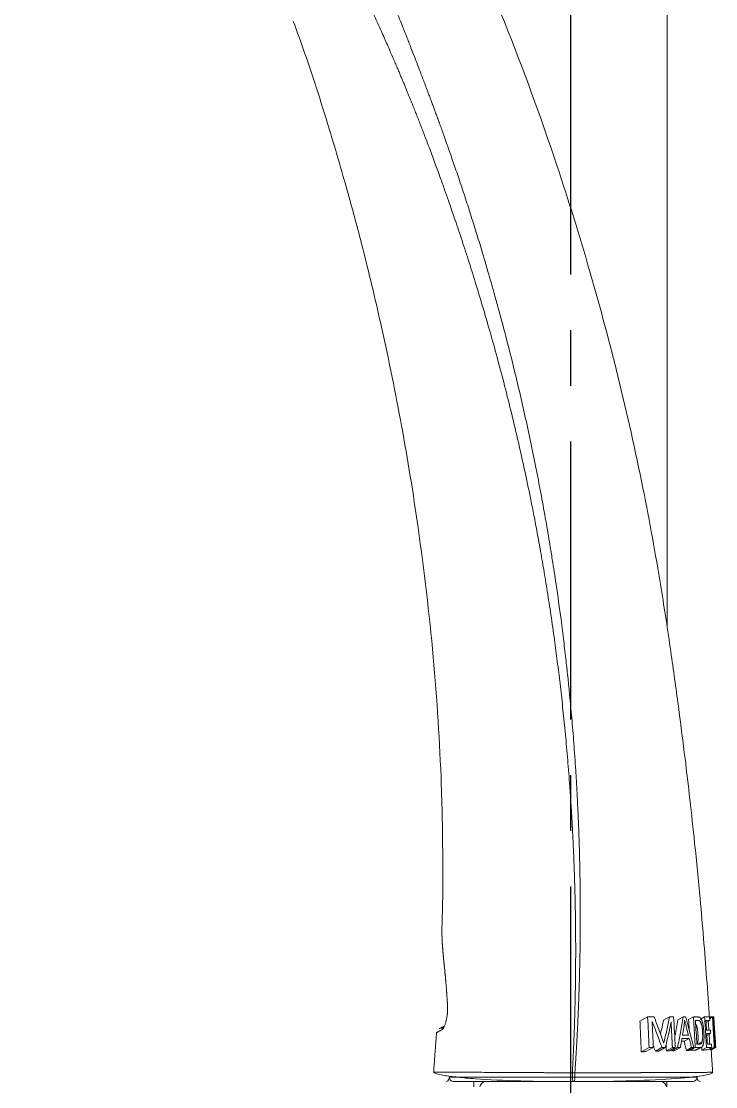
# Model space of a CAD drawing. Header units: millimetres. Extents: x 2433 to 4809, y -10272 to -6912.
# Drawn here: x 4273.4 to 4352.6, y -8550.6 to -8429 of the extents above; entities that cross this region are included whole.
import ezdxf

# ---------------------------------------------------------------- set-up
doc = ezdxf.new("R2010")
doc.units = ezdxf.units.MM
doc.linetypes.add('CENTERX2', pattern=[101.6, 63.5, -12.7, 12.7, -12.7])
doc.layers.add('CENTER', color=1, linetype='CENTERX2')

msp = doc.modelspace()

# ---------------------------------------------------------------- linework, layer by layer
at = {"linetype": 'Continuous', "lineweight": 18, "extrusion": (-1, -2.22045e-16, 0)}
for p, q in [((4347.07, -8497.95), (4347.07, -8217.62)), ((4343.97, -8543.15), (4344.85, -8542.68)), ((4346.67, -8543.05), (4347.36, -8542.68)), ((4348.3, -8543.01), (4348.91, -8542.68)), ((4350.08, -8542.68), (4349.52, -8542.98)), ((4350.84, -8542.96), (4351.36, -8542.68)), ((4351.52, -8543.33), (4351.96, -8543.1)), ((4351.95, -8542.84), (4352.25, -8542.68)), ((4352.29, -8542.71), (4352.35, -8542.68)), ((4351.61, -8544.8), (4352.03, -8544.58)), ((4349.01, -8545.44), (4349.6, -8545.12)), ((4350.61, -8545.77), (4351.07, -8545.52)), ((4344.12, -8546.66), (4345.02, -8546.18)), ((4344.66, -8546.63), (4345.5, -8546.18)), ((4345.73, -8546.59), (4346.49, -8546.18)), ((4346.12, -8546.58), (4346.86, -8546.18)), ((4346.99, -8546.55), (4347.68, -8546.18)), ((4347.34, -8546.54), (4348.01, -8546.18)), ((4347.61, -8546.53), (4348.26, -8546.18)), ((4347.95, -8546.52), (4348.59, -8546.18)), ((4349.29, -8546.49), (4349.87, -8546.18)), ((4349.55, -8546.49), (4350.12, -8546.18)), ((4349.73, -8546.48), (4350.29, -8546.18)), ((4351.05, -8546.46), (4351.57, -8546.18)), ((4351.67, -8546.45), (4352.17, -8546.18)), ((4351.97, -8546.44), (4352.46, -8546.18)), ((4352.02, -8546.44), (4352.51, -8546.18)), ((4352.08, -8546.44), (4352.57, -8546.18)), ((4352.11, -8546.44), (4352.59, -8546.18)), ((4352.13, -8546.44), (4352.62, -8546.18)), ((4336.05, -8550.05), (4322.69, -8550.05)), ((4325.03, -8550.07), (4325.03, -8550.65)), ((4349.99, -8550.05), (4336.77, -8550.05)), ((4347.03, -8550.65), (4347.03, -8550.07))]:
    msp.add_line(p, q, dxfattribs=at)
at = {"linetype": 'Continuous', "lineweight": 13, "extrusion": (-1, -2.22045e-16, 0)}
for p, q in [((4322.14, -8549.75), (4322.23, -8549.75)), ((4322.19, -8549.55), (4350.49, -8549.55)), ((4350.45, -8549.75), (4350.54, -8549.75))]:
    msp.add_line(p, q, dxfattribs=at)
at = {"linetype": 'Continuous', "lineweight": 18, "extrusion": (0, 0, -1)}
msp.add_arc((-4321.84, -8549.75), 0.3, 180, 270, dxfattribs=at)
at = {"linetype": 'Continuous', "lineweight": 18}
for centre, radius, start, end in [((4350.84, -8549.75), 0.3, 180, 270), ((4326.55, -8550.87), 0.89, 113.5195, 165.0459), ((4346.13, -8550.87), 0.89, 14.9541, 66.4805)]:
    msp.add_arc(centre, radius, start, end, dxfattribs=at)
at = {"linetype": 'Continuous', "lineweight": 13}
for centre, major_axis, ratio, start_param, end_param in [((4321.87, -8544.17), (0.235, -0.441), 0.9554, 3.141593, 4.174566), ((4336.33, -8549.05), (0, 1), 0.069635, 1.566439, 3.141593), ((4336.47, -8549.05), (0, -1), 0.074815, 0, 1.566995), ((4346.13, -8550.87), (0, -0.89), 0.999917, 1.831793, 2.731124)]:
    msp.add_ellipse(centre, major_axis=major_axis, ratio=ratio, start_param=start_param, end_param=end_param, dxfattribs=at)
at = {"linetype": 'Continuous', "lineweight": 18}
for centre, major_axis, start_param, end_param in [((4322.69, -8549.55), (0, -0.5), 4.712389, 6.283185), ((4349.99, -8549.55), (0, 0.5), 3.141593, 4.712389)]:
    msp.add_ellipse(centre, major_axis=major_axis, ratio=0.999985, start_param=start_param, end_param=end_param, dxfattribs=at)
for points, knots in [([(4351.9, -8542.88), (4351.8, -8541.34), (4351.5, -8536.77), (4350.94, -8530.08), (4350.27, -8523.28), (4349.69, -8517.94), (4349.09, -8512.85), (4348.39, -8507.37), (4347.52, -8501.04), (4346.29, -8492.87), (4344.44, -8482.5), (4341.72, -8470.23), (4338.38, -8457.67), (4334.09, -8443.87), (4328.89, -8429.65), (4322.85, -8415.51), (4318.06, -8405.59), (4314.66, -8399.04), (4312.23, -8394.53), (4309.06, -8388.86), (4304.77, -8381.63), (4299.37, -8373.09), (4292.26, -8364.07), (4283.58, -8355.16), (4276.92, -8349.79), (4273.36, -8347.26)], [0, 0, 0, 0, 0.021404, 0.063354, 0.09294, 0.116141, 0.137692, 0.163801, 0.192684, 0.226123, 0.278193, 0.338556, 0.40011, 0.458112, 0.538598, 0.609671, 0.67079, 0.691177, 0.711824, 0.741678, 0.781095, 0.828257, 0.88141, 0.939887, 1, 1, 1, 1]), ([(4304.4, -8429.01), (4304.85, -8430.2), (4306.38, -8434.44), (4308.53, -8441.27), (4310.75, -8448.88), (4312.32, -8454.84), (4313.52, -8459.71), (4315.03, -8466.3), (4316.86, -8475.31), (4318.89, -8487.82), (4320.5, -8501.48), (4321.22, -8512.78), (4321.44, -8520.8), (4321.48, -8526.12), (4321.46, -8530.31), (4321.36, -8532.83), (4321.35, -8533.17)], [0, 0, 0, 0, 0.035878, 0.127503, 0.202399, 0.259761, 0.301917, 0.343918, 0.451025, 0.561666, 0.702076, 0.839793, 0.881548, 0.928762, 0.990337, 1, 1, 1, 1]), ([(4321.38, -8533.58), (4321.38, -8533.58), (4321.38, -8533.57), (4321.38, -8533.56), (4321.38, -8533.54), (4321.38, -8533.53), (4321.38, -8533.52), (4321.38, -8533.51), (4321.38, -8533.49), (4321.38, -8533.48), (4321.37, -8533.47), (4321.37, -8533.46), (4321.37, -8533.45), (4321.37, -8533.44), (4321.37, -8533.42), (4321.37, -8533.41), (4321.37, -8533.4), (4321.37, -8533.39), (4321.37, -8533.38), (4321.37, -8533.37), (4321.37, -8533.36), (4321.37, -8533.35), (4321.37, -8533.34), (4321.37, -8533.34), (4321.37, -8533.33), (4321.37, -8533.32), (4321.37, -8533.31), (4321.37, -8533.3), (4321.37, -8533.29), (4321.37, -8533.29), (4321.37, -8533.26), (4321.36, -8533.23), (4321.36, -8533.2), (4321.36, -8533.18), (4321.36, -8533.17), (4321.36, -8533.18), (4321.36, -8533.2), (4321.36, -8533.23), (4321.37, -8533.27), (4321.37, -8533.3), (4321.37, -8533.31), (4321.37, -8533.33), (4321.37, -8533.35), (4321.37, -8533.37), (4321.37, -8533.39), (4321.37, -8533.41), (4321.37, -8533.43), (4321.37, -8533.45), (4321.38, -8533.48), (4321.38, -8533.5), (4321.38, -8533.53), (4321.38, -8533.56), (4321.38, -8533.57), (4321.38, -8533.58)], [0, 0, 0, 0, 0.008817, 0.01761, 0.026378, 0.035124, 0.043849, 0.052554, 0.061241, 0.069911, 0.078566, 0.087206, 0.095835, 0.104452, 0.113059, 0.121658, 0.13025, 0.138837, 0.14742, 0.156001, 0.16458, 0.17316, 0.181743, 0.190328, 0.198919, 0.207515, 0.21612, 0.224734, 0.233358, 0.241995, 0.250645, 0.313512, 0.375694, 0.437777, 0.500354, 0.562896, 0.624958, 0.687129, 0.749997, 0.767851, 0.785654, 0.803419, 0.821159, 0.838887, 0.856616, 0.874358, 0.892126, 0.909933, 0.927793, 0.945717, 0.963718, 0.981808, 1, 1, 1, 1]), ([(4321.38, -8533.58), (4321.38, -8533.6), (4321.38, -8533.63), (4321.38, -8533.67), (4321.38, -8533.72), (4321.39, -8533.76), (4321.39, -8533.81), (4321.39, -8533.85), (4321.39, -8533.9), (4321.39, -8533.94), (4321.4, -8533.99), (4321.4, -8534.04), (4321.4, -8534.08), (4321.4, -8534.13), (4321.41, -8534.17), (4321.41, -8534.22), (4321.41, -8534.27), (4321.41, -8534.31), (4321.42, -8534.36), (4321.42, -8534.41), (4321.42, -8534.45), (4321.43, -8534.5), (4321.43, -8534.55), (4321.43, -8534.59), (4321.44, -8534.64), (4321.44, -8534.69), (4321.44, -8534.74), (4321.45, -8534.78), (4321.45, -8534.83), (4321.46, -8534.88), (4321.46, -8534.93), (4321.46, -8534.98), (4321.47, -8535.02), (4321.47, -8535.07), (4321.48, -8535.12), (4321.48, -8535.17), (4321.48, -8535.22), (4321.49, -8535.27), (4321.49, -8535.32), (4321.5, -8535.37), (4321.5, -8535.41), (4321.51, -8535.46), (4321.51, -8535.51), (4321.52, -8535.56), (4321.52, -8535.61), (4321.52, -8535.66), (4321.53, -8535.71), (4321.53, -8535.76), (4321.54, -8535.81), (4321.54, -8535.86), (4321.55, -8535.91), (4321.55, -8535.96), (4321.56, -8536.01), (4321.56, -8536.06), (4321.57, -8536.12), (4321.57, -8536.17), (4321.58, -8536.22), (4321.58, -8536.27), (4321.59, -8536.32), (4321.59, -8536.37), (4321.6, -8536.42), (4321.6, -8536.47), (4321.61, -8536.53), (4321.61, -8536.58), (4321.62, -8536.63), (4321.63, -8536.68), (4321.63, -8536.73), (4321.64, -8536.79), (4321.64, -8536.84), (4321.65, -8536.89), (4321.65, -8536.95), (4321.66, -8537), (4321.66, -8537.05), (4321.67, -8537.1), (4321.67, -8537.16), (4321.68, -8537.21), (4321.69, -8537.28), (4321.69, -8537.37), (4321.7, -8537.47), (4321.71, -8537.58), (4321.72, -8537.68), (4321.73, -8537.78), (4321.75, -8537.89), (4321.76, -8537.99), (4321.77, -8538.1), (4321.78, -8538.21), (4321.79, -8538.31), (4321.79, -8538.42), (4321.8, -8538.53), (4321.81, -8538.63), (4321.82, -8538.74), (4321.83, -8538.85), (4321.84, -8538.96), (4321.85, -8539.07), (4321.86, -8539.17), (4321.87, -8539.28), (4321.88, -8539.39), (4321.89, -8539.5), (4321.89, -8539.61), (4321.9, -8539.72), (4321.91, -8539.84), (4321.92, -8539.95), (4321.93, -8540.06), (4321.93, -8540.17), (4321.94, -8540.28), (4321.95, -8540.4), (4321.95, -8540.51), (4321.96, -8540.62), (4321.97, -8540.73), (4321.97, -8540.85), (4321.98, -8540.96), (4321.99, -8541.08), (4321.99, -8541.19), (4322, -8541.31), (4322, -8541.42), (4322, -8541.54), (4322.01, -8541.62), (4322.01, -8541.66)], [0, 0, 0, 0, 0.006798, 0.01359, 0.020375, 0.027155, 0.033929, 0.040696, 0.047459, 0.054215, 0.060966, 0.067711, 0.074451, 0.081186, 0.087915, 0.094639, 0.101358, 0.108072, 0.114781, 0.121486, 0.128185, 0.13488, 0.14157, 0.148255, 0.154936, 0.161613, 0.168285, 0.174953, 0.181617, 0.188277, 0.194933, 0.201586, 0.208234, 0.214879, 0.22152, 0.228157, 0.234791, 0.241422, 0.248049, 0.254673, 0.261294, 0.267912, 0.274527, 0.28114, 0.287749, 0.294356, 0.30096, 0.307562, 0.314161, 0.320758, 0.327352, 0.333945, 0.340535, 0.347124, 0.35371, 0.360295, 0.366878, 0.373459, 0.380039, 0.386617, 0.393194, 0.39977, 0.406344, 0.412918, 0.41949, 0.426062, 0.432632, 0.439202, 0.445771, 0.45234, 0.458908, 0.465476, 0.472044, 0.478611, 0.485178, 0.491745, 0.498312, 0.510965, 0.523604, 0.536229, 0.548842, 0.561442, 0.574031, 0.586608, 0.599176, 0.611734, 0.624283, 0.636824, 0.649358, 0.661884, 0.674405, 0.686919, 0.69943, 0.711936, 0.724438, 0.736938, 0.749435, 0.761932, 0.774427, 0.786922, 0.799419, 0.811916, 0.824415, 0.836917, 0.849423, 0.861932, 0.874447, 0.886966, 0.899492, 0.912025, 0.924565, 0.937113, 0.94967, 0.962237, 0.974813, 0.987401, 1, 1, 1, 1]), ([(4322.01, -8541.66), (4322.01, -8541.66), (4322.01, -8541.68), (4322.01, -8541.69), (4322.01, -8541.71), (4322.01, -8541.73), (4322.01, -8541.75), (4322.01, -8541.77), (4322.01, -8541.79), (4322.01, -8541.82), (4322.01, -8541.84), (4322.01, -8541.86), (4322.01, -8541.88), (4322.01, -8541.9), (4322.01, -8541.92), (4322.01, -8541.94), (4322.01, -8541.96), (4322.01, -8541.98), (4322.01, -8542), (4322.01, -8542.02), (4322.01, -8542.04), (4322, -8542.09), (4322, -8542.17), (4321.99, -8542.27), (4321.98, -8542.37), (4321.97, -8542.51), (4321.94, -8542.67), (4321.91, -8542.86), (4321.87, -8543.05), (4321.82, -8543.23), (4321.78, -8543.4), (4321.72, -8543.56), (4321.67, -8543.7), (4321.62, -8543.81), (4321.58, -8543.89), (4321.55, -8543.94), (4321.53, -8543.99), (4321.5, -8544.02), (4321.49, -8544.04), (4321.48, -8544.06), (4321.47, -8544.07), (4321.46, -8544.08), (4321.44, -8544.09), (4321.43, -8544.1), (4321.42, -8544.11), (4321.41, -8544.12), (4321.4, -8544.13), (4321.39, -8544.13), (4321.39, -8544.14), (4321.39, -8544.14)], [0, 0, 0, 0, 0.006157, 0.012321, 0.018493, 0.024674, 0.030865, 0.037067, 0.043281, 0.049507, 0.055748, 0.062003, 0.068275, 0.074562, 0.080868, 0.087191, 0.093535, 0.099898, 0.106282, 0.112689, 0.119118, 0.125572, 0.156317, 0.187316, 0.218655, 0.250419, 0.312266, 0.374986, 0.437325, 0.499911, 0.562515, 0.624672, 0.68785, 0.74991, 0.781884, 0.813354, 0.844416, 0.875173, 0.886857, 0.898455, 0.909972, 0.921415, 0.932791, 0.944105, 0.955366, 0.966578, 0.97775, 0.988889, 1, 1, 1, 1]), ([(4343.97, -8543.15), (4344, -8543.74), (4344.02, -8544.32), (4344.06, -8545.2), (4344.08, -8545.49), (4344.1, -8546.07), (4344.11, -8546.37), (4344.12, -8546.66)], [0, 0, 0, 0, 0.499997, 0.499997, 0.749998, 0.749998, 1, 1, 1, 1]), ([(4344.85, -8542.68), (4344.92, -8542.68), (4344.98, -8542.68), (4345.1, -8542.68), (4345.16, -8542.68), (4345.35, -8542.68), (4345.47, -8542.68), (4345.59, -8542.68)], [0, 0, 0, 0, 0.250059, 0.250059, 0.500117, 0.500117, 1, 1, 1, 1]), ([(4346.49, -8546.18), (4346.32, -8545.68), (4346.13, -8545.18), (4345.76, -8544.19), (4345.56, -8543.7), (4345.36, -8543.2)], [0, 0, 0, 0, 0.5, 0.5, 1, 1, 1, 1]), ([(4345.59, -8542.68), (4345.78, -8543.18), (4345.97, -8543.68), (4346.24, -8544.42), (4346.34, -8544.67), (4346.51, -8545.17), (4346.6, -8545.43), (4346.68, -8545.68)], [0, 0, 0, 0, 0.5, 0.5, 0.75, 0.75, 1, 1, 1, 1]), ([(4346.67, -8543.05), (4346.56, -8543.56), (4346.44, -8544.06), (4346.31, -8544.58), (4346.31, -8544.59), (4346.31, -8544.6)], [0, 0, 0, 0, 0.976205, 0.976205, 1, 1, 1, 1]), ([(4346.68, -8545.68), (4346.74, -8545.43), (4346.8, -8545.18), (4346.92, -8544.68), (4346.98, -8544.43), (4347.15, -8543.69), (4347.26, -8543.18), (4347.36, -8542.68)], [0, 0, 0, 0, 0.25, 0.25, 0.5, 0.5, 1, 1, 1, 1]), ([(4347.36, -8542.68), (4347.4, -8542.68), (4347.44, -8542.68), (4347.52, -8542.68), (4347.55, -8542.68), (4347.67, -8542.68), (4347.74, -8542.68), (4347.82, -8542.68)], [0, 0, 0, 0, 0.250032, 0.250032, 0.500063, 0.500063, 1, 1, 1, 1]), ([(4348.3, -8543.01), (4348.2, -8543.6), (4348.09, -8544.19), (4347.97, -8544.83), (4347.96, -8544.88), (4347.95, -8544.93)], [0, 0, 0, 0, 0.917852, 0.917852, 1, 1, 1, 1]), ([(4348.26, -8546.18), (4348.38, -8545.6), (4348.5, -8545.02), (4348.72, -8543.85), (4348.82, -8543.27), (4348.91, -8542.68)], [0, 0, 0, 0, 0.5, 0.5, 1, 1, 1, 1]), ([(4349.07, -8543.05), (4349.06, -8543.2), (4349.05, -8543.34), (4349.02, -8543.63), (4348.99, -8543.77), (4348.93, -8544.19), (4348.88, -8544.47), (4348.83, -8544.75)], [0, 0, 0, 0, 0.25, 0.25, 0.5, 0.5, 1, 1, 1, 1]), ([(4348.91, -8542.68), (4348.94, -8542.68), (4348.96, -8542.68), (4349.01, -8542.68), (4349.03, -8542.68), (4349.1, -8542.68), (4349.15, -8542.68), (4349.19, -8542.68)], [0, 0, 0, 0, 0.250016, 0.250016, 0.500032, 0.500032, 1, 1, 1, 1]), ([(4349.5, -8544.75), (4349.43, -8544.46), (4349.36, -8544.18), (4349.25, -8543.76), (4349.21, -8543.62), (4349.14, -8543.34), (4349.1, -8543.2), (4349.07, -8543.05)], [0, 0, 0, 0, 0.5, 0.5, 0.75, 0.75, 1, 1, 1, 1]), ([(4349.19, -8542.68), (4349.31, -8543.08), (4349.42, -8543.48), (4349.63, -8544.26), (4349.73, -8544.65), (4349.93, -8545.41), (4350.03, -8545.8), (4350.12, -8546.18)], [0, 0, 0, 0, 0.34338, 0.34338, 0.67167, 0.67167, 1, 1, 1, 1]), ([(4350.29, -8546.18), (4350.27, -8545.89), (4350.26, -8545.6), (4350.22, -8545.02), (4350.21, -8544.73), (4350.15, -8543.85), (4350.12, -8543.27), (4350.08, -8542.68)], [0, 0, 0, 0, 0.250002, 0.250002, 0.500003, 0.500003, 1, 1, 1, 1]), ([(4350.08, -8542.68), (4350.16, -8542.68), (4350.23, -8542.68), (4350.38, -8542.68), (4350.45, -8542.68), (4350.55, -8542.68), (4350.59, -8542.68), (4350.64, -8542.69), (4350.66, -8542.69), (4350.69, -8542.69), (4350.71, -8542.69), (4350.75, -8542.71), (4350.79, -8542.72), (4350.83, -8542.75), (4350.85, -8542.76), (4350.87, -8542.78), (4350.88, -8542.79), (4350.9, -8542.8), (4350.9, -8542.81), (4350.94, -8542.86), (4350.97, -8542.9), (4351, -8542.96), (4351, -8542.98), (4351.02, -8543.01), (4351.02, -8543.02), (4351.04, -8543.06), (4351.05, -8543.09), (4351.08, -8543.18), (4351.1, -8543.24), (4351.12, -8543.33), (4351.13, -8543.35), (4351.14, -8543.38), (4351.14, -8543.4), (4351.15, -8543.45), (4351.16, -8543.48), (4351.18, -8543.59), (4351.19, -8543.66), (4351.22, -8543.81), (4351.23, -8543.89), (4351.24, -8544.04), (4351.25, -8544.11), (4351.26, -8544.26), (4351.27, -8544.34), (4351.28, -8544.56), (4351.29, -8544.72), (4351.29, -8544.9), (4351.29, -8544.94), (4351.29, -8545.02), (4351.29, -8545.05), (4351.29, -8545.17), (4351.28, -8545.24), (4351.27, -8545.35), (4351.27, -8545.39), (4351.26, -8545.46), (4351.26, -8545.49), (4351.25, -8545.6), (4351.24, -8545.66), (4351.22, -8545.76), (4351.21, -8545.79), (4351.19, -8545.85), (4351.18, -8545.87), (4351.17, -8545.91), (4351.16, -8545.93), (4351.15, -8545.95), (4351.15, -8545.96), (4351.13, -8546), (4351.12, -8546.02), (4351.1, -8546.04), (4351.09, -8546.05), (4351.08, -8546.07), (4351.07, -8546.08), (4351.05, -8546.1), (4351.04, -8546.11), (4350.99, -8546.14), (4350.96, -8546.16), (4350.91, -8546.17), (4350.9, -8546.18), (4350.86, -8546.18), (4350.85, -8546.18), (4350.8, -8546.18), (4350.76, -8546.18), (4350.59, -8546.18), (4350.44, -8546.18), (4350.29, -8546.18)], [0, 0, 0, 0, 0.0625, 0.0625, 0.125, 0.125, 0.15625, 0.15625, 0.171875, 0.171875, 0.1875, 0.1875, 0.21875, 0.21875, 0.234375, 0.234375, 0.242188, 0.242188, 0.25, 0.25, 0.28125, 0.28125, 0.289063, 0.289063, 0.296875, 0.296875, 0.3125, 0.3125, 0.34375, 0.34375, 0.351563, 0.351563, 0.359375, 0.359375, 0.375, 0.375, 0.40625, 0.40625, 0.4375, 0.4375, 0.46875, 0.46875, 0.5, 0.5, 0.5625, 0.5625, 0.578125, 0.578125, 0.59375, 0.59375, 0.625, 0.625, 0.640625, 0.640625, 0.65625, 0.65625, 0.6875, 0.6875, 0.703125, 0.703125, 0.71875, 0.71875, 0.726563, 0.726563, 0.734375, 0.734375, 0.75, 0.75, 0.757813, 0.757813, 0.765625, 0.765625, 0.78125, 0.78125, 0.8125, 0.8125, 0.828125, 0.828125, 0.84375, 0.84375, 0.875, 0.875, 1, 1, 1, 1]), ([(4351.07, -8545.52), (4351.09, -8545.46), (4351.1, -8545.4), (4351.11, -8545.31), (4351.11, -8545.29), (4351.12, -8545.25), (4351.12, -8545.24), (4351.13, -8545.18), (4351.13, -8545.14), (4351.13, -8545.03), (4351.14, -8544.95), (4351.14, -8544.8), (4351.13, -8544.72), (4351.13, -8544.56), (4351.13, -8544.48), (4351.12, -8544.32), (4351.11, -8544.25), (4351.1, -8544.13), (4351.1, -8544.09), (4351.09, -8544.01), (4351.08, -8543.97), (4351.07, -8543.86), (4351.06, -8543.78), (4351.03, -8543.67), (4351.03, -8543.63), (4351.01, -8543.58), (4351.01, -8543.56), (4351, -8543.53), (4350.99, -8543.51), (4350.98, -8543.46), (4350.97, -8543.43), (4350.95, -8543.38), (4350.95, -8543.37), (4350.93, -8543.34), (4350.93, -8543.32), (4350.91, -8543.28), (4350.89, -8543.25), (4350.87, -8543.22), (4350.87, -8543.21), (4350.85, -8543.19), (4350.84, -8543.18), (4350.82, -8543.16), (4350.8, -8543.14), (4350.77, -8543.12), (4350.75, -8543.12), (4350.7, -8543.1), (4350.67, -8543.1), (4350.6, -8543.1), (4350.56, -8543.1), (4350.46, -8543.1), (4350.38, -8543.1), (4350.31, -8543.1)], [0, 0, 0, 0, 0.0625, 0.0625, 0.078125, 0.078125, 0.09375, 0.09375, 0.125, 0.125, 0.1875, 0.1875, 0.25, 0.25, 0.3125, 0.3125, 0.375, 0.375, 0.40625, 0.40625, 0.4375, 0.4375, 0.5, 0.5, 0.53125, 0.53125, 0.546875, 0.546875, 0.5625, 0.5625, 0.59375, 0.59375, 0.609375, 0.609375, 0.625, 0.625, 0.65625, 0.65625, 0.671875, 0.671875, 0.6875, 0.6875, 0.71875, 0.71875, 0.75, 0.75, 0.8125, 0.8125, 0.875, 0.875, 1, 1, 1, 1]), ([(4350.33, -8543.5), (4350.34, -8543.5), (4350.34, -8543.51), (4350.36, -8543.54), (4350.38, -8543.56), (4350.4, -8543.61), (4350.4, -8543.62), (4350.41, -8543.65), (4350.42, -8543.66), (4350.44, -8543.71), (4350.46, -8543.78), (4350.48, -8543.84), (4350.49, -8543.9), (4350.5, -8543.92), (4350.5, -8543.95), (4350.51, -8543.97), (4350.52, -8544.03), (4350.53, -8544.06), (4350.54, -8544.14), (4350.55, -8544.21), (4350.56, -8544.29), (4350.57, -8544.37), (4350.57, -8544.41), (4350.58, -8544.53), (4350.59, -8544.61), (4350.6, -8544.76), (4350.6, -8544.84), (4350.61, -8545), (4350.61, -8545.08), (4350.61, -8545.19), (4350.61, -8545.23), (4350.6, -8545.31), (4350.6, -8545.35), (4350.6, -8545.42), (4350.6, -8545.46), (4350.59, -8545.52), (4350.59, -8545.54), (4350.58, -8545.57), (4350.58, -8545.59), (4350.57, -8545.68), (4350.55, -8545.75), (4350.54, -8545.81)], [0, 0, 0, 0, 0.012578, 0.012578, 0.059598, 0.059598, 0.083108, 0.083108, 0.106618, 0.106618, 0.153638, 0.200658, 0.200658, 0.224168, 0.224168, 0.247678, 0.247678, 0.294698, 0.294698, 0.341718, 0.388739, 0.388739, 0.435759, 0.435759, 0.529799, 0.529799, 0.623839, 0.623839, 0.717879, 0.717879, 0.764899, 0.764899, 0.81192, 0.81192, 0.85894, 0.85894, 0.88245, 0.88245, 0.90596, 0.90596, 1, 1, 1, 1]), ([(4351.57, -8546.18), (4351.55, -8545.89), (4351.54, -8545.6), (4351.5, -8545.02), (4351.48, -8544.73), (4351.43, -8543.85), (4351.39, -8543.27), (4351.36, -8542.68)], [0, 0, 0, 0, 0.250002, 0.250002, 0.500003, 0.500003, 1, 1, 1, 1]), ([(4351.36, -8542.68), (4351.41, -8542.68), (4351.47, -8542.68), (4351.58, -8542.68), (4351.63, -8542.68), (4351.77, -8542.68), (4351.86, -8542.68), (4351.94, -8542.68)], [0, 0, 0, 0, 0.25, 0.25, 0.5, 0.5, 1, 1, 1, 1]), ([(4352.46, -8546.18), (4352.45, -8545.89), (4352.43, -8545.6), (4352.39, -8545.02), (4352.38, -8544.73), (4352.32, -8543.85), (4352.28, -8543.27), (4352.25, -8542.68)], [0, 0, 0, 0, 0.250002, 0.250002, 0.500003, 0.500003, 1, 1, 1, 1]), ([(4352.25, -8542.68), (4352.25, -8542.68), (4352.25, -8542.68), (4352.26, -8542.68), (4352.27, -8542.68), (4352.28, -8542.68), (4352.28, -8542.68), (4352.29, -8542.68)], [0, 0, 0, 0, 0.250009, 0.250009, 0.500018, 0.500018, 1, 1, 1, 1]), ([(4352.29, -8542.68), (4352.31, -8542.98), (4352.33, -8543.27), (4352.37, -8543.85), (4352.39, -8544.14), (4352.44, -8545.02), (4352.48, -8545.6), (4352.51, -8546.18)], [0, 0, 0, 0, 0.250002, 0.250002, 0.500003, 0.500003, 1, 1, 1, 1]), ([(4352.57, -8546.18), (4352.55, -8545.89), (4352.54, -8545.6), (4352.5, -8545.02), (4352.48, -8544.73), (4352.43, -8543.85), (4352.39, -8543.27), (4352.35, -8542.68)], [0, 0, 0, 0, 0.250002, 0.250002, 0.500003, 0.500003, 1, 1, 1, 1]), ([(4321.39, -8544.14), (4321.38, -8544.14), (4321.37, -8544.15), (4321.35, -8544.15), (4321.34, -8544.16), (4321.32, -8544.17), (4321.31, -8544.18), (4321.3, -8544.18), (4321.28, -8544.19), (4321.27, -8544.2), (4321.25, -8544.21), (4321.24, -8544.21), (4321.23, -8544.22), (4321.21, -8544.23), (4321.2, -8544.23), (4321.19, -8544.24), (4321.17, -8544.25), (4321.16, -8544.25), (4321.15, -8544.26), (4321.14, -8544.26), (4321.13, -8544.27), (4321.12, -8544.28), (4321.1, -8544.28), (4321.09, -8544.29), (4321.08, -8544.29), (4321.07, -8544.3), (4321.06, -8544.3), (4321.05, -8544.31), (4321.04, -8544.31), (4321.03, -8544.32), (4321.02, -8544.32), (4321.01, -8544.33), (4321, -8544.33), (4320.99, -8544.34), (4320.98, -8544.34), (4320.98, -8544.35), (4320.97, -8544.35), (4320.96, -8544.36), (4320.95, -8544.36), (4320.94, -8544.36), (4320.94, -8544.37), (4320.93, -8544.37), (4320.92, -8544.38), (4320.91, -8544.38), (4320.91, -8544.38), (4320.9, -8544.39), (4320.89, -8544.39), (4320.89, -8544.39), (4320.88, -8544.4), (4320.88, -8544.4), (4320.87, -8544.4), (4320.87, -8544.4), (4320.86, -8544.41), (4320.85, -8544.41), (4320.85, -8544.41), (4320.85, -8544.41), (4320.84, -8544.42), (4320.84, -8544.42), (4320.83, -8544.42), (4320.83, -8544.42), (4320.83, -8544.42), (4320.82, -8544.43), (4320.82, -8544.43), (4320.82, -8544.43), (4320.81, -8544.43), (4320.81, -8544.43), (4320.81, -8544.43), (4320.81, -8544.43), (4320.81, -8544.43), (4320.8, -8544.44), (4320.8, -8544.44), (4320.8, -8544.44), (4320.8, -8544.44), (4320.8, -8544.44), (4320.8, -8544.44), (4320.8, -8544.44), (4320.8, -8544.44), (4320.8, -8544.44), (4320.8, -8544.44)], [0, 0, 0, 0, 0.013526, 0.027045, 0.040557, 0.054061, 0.067559, 0.081049, 0.094532, 0.108008, 0.121478, 0.13494, 0.148396, 0.161845, 0.175287, 0.188722, 0.202151, 0.215573, 0.228989, 0.242398, 0.2558, 0.269196, 0.282586, 0.295969, 0.309346, 0.322717, 0.336081, 0.34944, 0.362792, 0.376138, 0.389478, 0.402813, 0.416141, 0.429463, 0.44278, 0.45609, 0.469395, 0.482695, 0.495988, 0.509276, 0.522559, 0.535835, 0.549107, 0.562373, 0.575634, 0.588889, 0.602139, 0.615384, 0.628624, 0.641858, 0.655088, 0.668312, 0.681532, 0.694746, 0.707956, 0.721161, 0.734361, 0.747556, 0.760747, 0.773933, 0.787115, 0.800292, 0.813464, 0.826633, 0.839796, 0.852956, 0.866111, 0.879262, 0.892409, 0.905552, 0.918691, 0.931826, 0.944957, 0.958084, 0.971207, 0.984327, 0.997442, 1, 1, 1, 1]), ([(4348.83, -8544.75), (4348.89, -8544.75), (4348.95, -8544.75), (4349.06, -8544.75), (4349.12, -8544.75), (4349.29, -8544.75), (4349.4, -8544.75), (4349.5, -8544.75)], [0, 0, 0, 0, 0.25009, 0.25009, 0.50018, 0.50018, 1, 1, 1, 1]), ([(4351.87, -8544.67), (4351.87, -8544.68), (4351.87, -8544.69), (4351.89, -8544.99), (4351.91, -8545.28), (4351.93, -8545.64), (4351.93, -8545.7), (4351.93, -8545.77)], [0, 0, 0, 0, 0.023305, 0.023305, 0.816959, 0.816959, 1, 1, 1, 1]), ([(4346.96, -8545.8), (4346.96, -8545.8), (4346.96, -8545.81), (4346.97, -8546.06), (4346.98, -8546.31), (4346.99, -8546.55)], [0, 0, 0, 0, 0.027292, 0.027292, 1, 1, 1, 1]), ([(4348.77, -8545.12), (4348.76, -8545.21), (4348.74, -8545.3), (4348.71, -8545.48), (4348.7, -8545.57), (4348.65, -8545.83), (4348.62, -8546.01), (4348.59, -8546.18)], [0, 0, 0, 0, 0.250009, 0.250009, 0.500018, 0.500018, 1, 1, 1, 1]), ([(4349.01, -8545.44), (4349.04, -8545.52), (4349.06, -8545.61), (4349.1, -8545.79), (4349.13, -8545.88), (4349.2, -8546.14), (4349.24, -8546.32), (4349.29, -8546.49)], [0, 0, 0, 0, 0.250447, 0.250447, 0.500894, 0.500894, 1, 1, 1, 1]), ([(4349.87, -8546.18), (4349.84, -8546.1), (4349.82, -8546.01), (4349.78, -8545.83), (4349.76, -8545.74), (4349.69, -8545.48), (4349.65, -8545.3), (4349.6, -8545.12)], [0, 0, 0, 0, 0.250012, 0.250012, 0.500024, 0.500024, 1, 1, 1, 1]), ([(4350.47, -8545.77), (4350.49, -8545.77), (4350.52, -8545.77), (4350.57, -8545.77), (4350.6, -8545.77), (4350.67, -8545.77), (4350.72, -8545.77), (4350.77, -8545.77)], [0, 0, 0, 0, 0.25003, 0.25003, 0.500059, 0.500059, 1, 1, 1, 1]), ([(4350.77, -8545.77), (4350.8, -8545.77), (4350.83, -8545.77), (4350.87, -8545.76), (4350.88, -8545.76), (4350.91, -8545.74), (4350.93, -8545.74), (4350.95, -8545.72), (4350.96, -8545.71), (4350.98, -8545.69), (4350.99, -8545.68), (4351, -8545.67), (4351.02, -8545.65), (4351.03, -8545.62), (4351.05, -8545.59), (4351.05, -8545.57), (4351.06, -8545.55), (4351.07, -8545.54), (4351.07, -8545.52)], [0, 0, 0, 0, 0.25, 0.25, 0.375, 0.375, 0.5, 0.5, 0.625, 0.625, 0.6875, 0.6875, 0.75, 0.875, 0.875, 0.9375, 0.9375, 1, 1, 1, 1]), ([(4344.12, -8546.66), (4344.21, -8546.65), (4344.3, -8546.65), (4344.44, -8546.64), (4344.48, -8546.64), (4344.57, -8546.64), (4344.61, -8546.64), (4344.66, -8546.63)], [0, 0, 0, 0, 0.499916, 0.499916, 0.749947, 0.749947, 1, 1, 1, 1]), ([(4345.5, -8546.18), (4345.46, -8546.18), (4345.42, -8546.18), (4345.34, -8546.18), (4345.3, -8546.18), (4345.18, -8546.18), (4345.1, -8546.18), (4345.02, -8546.18)], [0, 0, 0, 0, 0.250025, 0.250025, 0.50005, 0.50005, 1, 1, 1, 1]), ([(4345.73, -8546.59), (4345.8, -8546.59), (4345.86, -8546.59), (4345.96, -8546.58), (4345.99, -8546.58), (4346.06, -8546.58), (4346.09, -8546.58), (4346.12, -8546.58)], [0, 0, 0, 0, 0.499947, 0.499947, 0.749967, 0.749967, 1, 1, 1, 1]), ([(4346.99, -8546.55), (4347.05, -8546.55), (4347.11, -8546.55), (4347.2, -8546.54), (4347.23, -8546.54), (4347.28, -8546.54), (4347.31, -8546.54), (4347.34, -8546.54)], [0, 0, 0, 0, 0.499951, 0.499951, 0.749969, 0.749969, 1, 1, 1, 1]), ([(4347.61, -8546.53), (4347.66, -8546.53), (4347.72, -8546.53), (4347.81, -8546.53), (4347.84, -8546.53), (4347.89, -8546.52), (4347.92, -8546.52), (4347.95, -8546.52)], [0, 0, 0, 0, 0.499945, 0.499945, 0.749965, 0.749965, 1, 1, 1, 1]), ([(4348.01, -8546.18), (4347.98, -8546.18), (4347.95, -8546.18), (4347.9, -8546.18), (4347.87, -8546.18), (4347.79, -8546.18), (4347.74, -8546.18), (4347.68, -8546.18)], [0, 0, 0, 0, 0.250016, 0.250016, 0.500033, 0.500033, 1, 1, 1, 1]), ([(4348.59, -8546.18), (4348.56, -8546.18), (4348.53, -8546.18), (4348.48, -8546.18), (4348.45, -8546.18), (4348.37, -8546.18), (4348.32, -8546.18), (4348.26, -8546.18)], [0, 0, 0, 0, 0.250018, 0.250018, 0.500036, 0.500036, 1, 1, 1, 1]), ([(4349.29, -8546.49), (4349.33, -8546.49), (4349.38, -8546.49), (4349.44, -8546.49), (4349.46, -8546.49), (4349.51, -8546.49), (4349.53, -8546.49), (4349.55, -8546.49)], [0, 0, 0, 0, 0.499953, 0.499953, 0.74997, 0.74997, 1, 1, 1, 1]), ([(4349.73, -8546.48), (4349.88, -8546.48), (4350.03, -8546.48), (4350.21, -8546.47), (4350.25, -8546.47), (4350.3, -8546.47), (4350.32, -8546.47), (4350.35, -8546.47), (4350.35, -8546.46), (4350.36, -8546.46), (4350.37, -8546.46), (4350.37, -8546.46)], [0, 0, 0, 0, 0.688053, 0.688053, 0.860067, 0.860067, 0.946073, 0.946073, 0.989077, 0.989077, 1, 1, 1, 1]), ([(4350.12, -8546.18), (4350.1, -8546.18), (4350.08, -8546.18), (4350.04, -8546.18), (4350.02, -8546.18), (4349.95, -8546.18), (4349.91, -8546.18), (4349.87, -8546.18)], [0, 0, 0, 0, 0.250016, 0.250016, 0.500032, 0.500032, 1, 1, 1, 1]), ([(4351.05, -8546.46), (4351.11, -8546.46), (4351.17, -8546.46), (4351.29, -8546.46), (4351.34, -8546.45), (4351.5, -8546.45), (4351.59, -8546.45), (4351.67, -8546.45)], [0, 0, 0, 0, 0.25, 0.25, 0.5, 0.5, 1, 1, 1, 1]), ([(4352.17, -8546.18), (4352.13, -8546.18), (4352.09, -8546.18), (4352, -8546.18), (4351.95, -8546.18), (4351.8, -8546.18), (4351.69, -8546.18), (4351.57, -8546.18)], [0, 0, 0, 0, 0.25, 0.25, 0.5, 0.5, 1, 1, 1, 1]), ([(4351.97, -8546.44), (4351.98, -8546.44), (4351.99, -8546.44), (4352, -8546.44), (4352.01, -8546.44), (4352.01, -8546.44), (4352.02, -8546.44), (4352.02, -8546.44)], [0, 0, 0, 0, 0.499974, 0.499974, 0.749983, 0.749983, 1, 1, 1, 1]), ([(4352.08, -8546.44), (4352.09, -8546.44), (4352.09, -8546.44), (4352.1, -8546.44), (4352.1, -8546.44), (4352.1, -8546.44), (4352.11, -8546.44), (4352.11, -8546.44)], [0, 0, 0, 0, 0.499976, 0.499976, 0.749985, 0.749985, 1, 1, 1, 1]), ([(4352.51, -8546.18), (4352.51, -8546.18), (4352.5, -8546.18), (4352.5, -8546.18), (4352.49, -8546.18), (4352.48, -8546.18), (4352.47, -8546.18), (4352.46, -8546.18)], [0, 0, 0, 0, 0.250009, 0.250009, 0.500018, 0.500018, 1, 1, 1, 1]), ([(4320.44, -8548.97), (4320.45, -8549.1), (4321.05, -8549.29), (4323.08, -8549.56), (4325.76, -8549.8), (4330.24, -8550.01), (4334.2, -8550.06), (4336.33, -8550.05)], [0, 0, 0, 0, 0.254417, 0.382037, 0.508258, 0.756596, 1, 1, 1, 1]), ([(4336.47, -8550.05), (4338.59, -8550.06), (4342.54, -8550.01), (4347.87, -8549.77), (4351.47, -8549.38), (4352.26, -8549.13), (4352.28, -8549)], [0, 0, 0, 0, 0.243442, 0.492225, 0.745163, 1, 1, 1, 1])]:
    msp.add_open_spline(points, degree=3, knots=knots, dxfattribs=at)
at = {"linetype": 'Continuous', "lineweight": 13}
for points, knots in [([(4311.58, -8417.02), (4311.59, -8417.04), (4311.61, -8417.08), (4311.64, -8417.15), (4311.67, -8417.22), (4311.7, -8417.3), (4311.74, -8417.38), (4311.78, -8417.48), (4311.83, -8417.57), (4311.87, -8417.68), (4311.92, -8417.79), (4311.97, -8417.91), (4312.03, -8418.03), (4312.08, -8418.16), (4312.15, -8418.3), (4312.21, -8418.44), (4312.27, -8418.59), (4312.34, -8418.75), (4312.42, -8418.92), (4312.49, -8419.09), (4312.57, -8419.27), (4312.65, -8419.45), (4312.74, -8419.65), (4312.82, -8419.85), (4313, -8420.25), (4313.26, -8420.86), (4313.61, -8421.68), (4313.97, -8422.52), (4314.38, -8423.5), (4314.84, -8424.58), (4315.33, -8425.77), (4315.79, -8426.9), (4316.23, -8427.97), (4316.63, -8428.98), (4317.01, -8429.91), (4317.32, -8430.7), (4317.59, -8431.39), (4317.85, -8432.06), (4318.16, -8432.85), (4318.51, -8433.75), (4318.8, -8434.51), (4319.01, -8435.08), (4319.14, -8435.41), (4319.24, -8435.68), (4319.32, -8435.89), (4319.38, -8436.05), (4319.44, -8436.21), (4319.5, -8436.38), (4319.57, -8436.57), (4319.64, -8436.75), (4319.73, -8436.99), (4319.86, -8437.33), (4320, -8437.69), (4320.13, -8438.03), (4320.22, -8438.29), (4320.32, -8438.53), (4320.43, -8438.84), (4320.57, -8439.22), (4320.74, -8439.69), (4320.93, -8440.2), (4321.13, -8440.76), (4321.35, -8441.37), (4321.59, -8442.03), (4321.84, -8442.73), (4322.1, -8443.48), (4322.38, -8444.27), (4322.67, -8445.12), (4322.98, -8446.01), (4323.42, -8447.3), (4323.98, -8448.98), (4324.64, -8451.04), (4325.29, -8453.1), (4325.88, -8455.03), (4326.41, -8456.83), (4326.89, -8458.5), (4327.37, -8460.17), (4327.82, -8461.83), (4328.6, -8464.69), (4329.66, -8468.87), (4330.97, -8474.47), (4331.98, -8479.29), (4332.72, -8483.18), (4333.23, -8486), (4333.64, -8488.42), (4334.03, -8490.84), (4334.47, -8493.68), (4334.9, -8496.79), (4335.27, -8499.7), (4335.53, -8501.95), (4335.76, -8504), (4335.98, -8506.17), (4336.2, -8508.61), (4336.44, -8511.49), (4336.6, -8513.88), (4336.73, -8515.92), (4336.83, -8517.75), (4336.95, -8520.24), (4337.05, -8522.98), (4337.11, -8525.67), (4337.15, -8527.98), (4337.16, -8529.98), (4337.17, -8531.43), (4337.16, -8532.4), (4337.16, -8533.02), (4337.15, -8533.62), (4337.15, -8534.23), (4337.14, -8534.83), (4337.13, -8535.43), (4337.12, -8536.02), (4337.11, -8536.61), (4337.09, -8537.19), (4337.08, -8537.77), (4337.06, -8538.35), (4337.05, -8538.92), (4337.03, -8539.49), (4337.01, -8540.06), (4336.99, -8540.62), (4336.97, -8541.18), (4336.95, -8541.73), (4336.93, -8542.28), (4336.9, -8542.82), (4336.88, -8543.36), (4336.85, -8543.9), (4336.82, -8544.44), (4336.8, -8544.96), (4336.77, -8545.49), (4336.74, -8546.01), (4336.71, -8546.53), (4336.68, -8547.04), (4336.65, -8547.55), (4336.61, -8548.06), (4336.58, -8548.56), (4336.56, -8548.89), (4336.55, -8549.06)], [0, 0, 0, 0, 0.000668, 0.0014, 0.002194, 0.003052, 0.003973, 0.004957, 0.006004, 0.007114, 0.008287, 0.009524, 0.010823, 0.012186, 0.013612, 0.015102, 0.016654, 0.018271, 0.01995, 0.021693, 0.023499, 0.025368, 0.027301, 0.029298, 0.031358, 0.03911, 0.046866, 0.054626, 0.062388, 0.07326, 0.083482, 0.093052, 0.101971, 0.110238, 0.117851, 0.124813, 0.129207, 0.134509, 0.14072, 0.147837, 0.155861, 0.158459, 0.161057, 0.163654, 0.164778, 0.165974, 0.167241, 0.16858, 0.16999, 0.171472, 0.172958, 0.175568, 0.179304, 0.181369, 0.183363, 0.185286, 0.187137, 0.190408, 0.194033, 0.198015, 0.202351, 0.207042, 0.212087, 0.217486, 0.223238, 0.229343, 0.2358, 0.242609, 0.249769, 0.265451, 0.281115, 0.29676, 0.31239, 0.32501, 0.337582, 0.350108, 0.362589, 0.375025, 0.414539, 0.456167, 0.49994, 0.521346, 0.542141, 0.562329, 0.574509, 0.595308, 0.624762, 0.642676, 0.659075, 0.673955, 0.68731, 0.706426, 0.7273, 0.749933, 0.758459, 0.771717, 0.789713, 0.812451, 0.831344, 0.848055, 0.862581, 0.874923, 0.879381, 0.883811, 0.888214, 0.892588, 0.896934, 0.901252, 0.905542, 0.909804, 0.914037, 0.918242, 0.922419, 0.926568, 0.930689, 0.934781, 0.938844, 0.94288, 0.946887, 0.950866, 0.954816, 0.958738, 0.962631, 0.966496, 0.970333, 0.974141, 0.977921, 0.981672, 0.985394, 0.989088, 0.992754, 0.996391, 1, 1, 1, 1]), ([(4336.26, -8549.05), (4336.26, -8548.97), (4336.27, -8548.81), (4336.28, -8548.56), (4336.3, -8548.31), (4336.31, -8548.06), (4336.32, -8547.8), (4336.34, -8547.54), (4336.35, -8547.28), (4336.36, -8547.01), (4336.37, -8546.74), (4336.39, -8546.47), (4336.4, -8546.19), (4336.41, -8545.91), (4336.42, -8545.63), (4336.43, -8545.34), (4336.44, -8545.05), (4336.46, -8544.76), (4336.47, -8544.46), (4336.48, -8544.16), (4336.49, -8543.85), (4336.5, -8543.54), (4336.51, -8543.23), (4336.52, -8542.91), (4336.53, -8542.59), (4336.54, -8542.27), (4336.55, -8541.95), (4336.55, -8541.62), (4336.56, -8541.28), (4336.57, -8540.95), (4336.58, -8540.61), (4336.59, -8540.26), (4336.59, -8539.91), (4336.6, -8539.56), (4336.6, -8539.21), (4336.61, -8538.85), (4336.61, -8538.49), (4336.62, -8538.12), (4336.62, -8537.76), (4336.63, -8537.38), (4336.63, -8537.01), (4336.63, -8536.63), (4336.63, -8536.25), (4336.64, -8535.86), (4336.64, -8535.47), (4336.64, -8535.08), (4336.64, -8534.68), (4336.64, -8534.28), (4336.63, -8533.88), (4336.63, -8533.47), (4336.63, -8533.06), (4336.63, -8532.65), (4336.62, -8532.23), (4336.62, -8531.81), (4336.61, -8531.38), (4336.6, -8530.96), (4336.6, -8530.52), (4336.59, -8530.09), (4336.58, -8529.65), (4336.57, -8529.21), (4336.56, -8528.76), (4336.55, -8528.32), (4336.54, -8527.86), (4336.52, -8527.41), (4336.51, -8526.95), (4336.49, -8526.49), (4336.48, -8526.02), (4336.46, -8525.55), (4336.44, -8525.08), (4336.43, -8524.6), (4336.41, -8524.12), (4336.39, -8523.64), (4336.36, -8523.15), (4336.34, -8522.66), (4336.32, -8522.17), (4336.29, -8521.67), (4336.26, -8521.17), (4336.24, -8520.67), (4336.21, -8520.16), (4336.18, -8519.65), (4336.15, -8519.13), (4336.12, -8518.62), (4336.08, -8518.1), (4336.05, -8517.57), (4336.01, -8517.04), (4335.97, -8516.51), (4335.88, -8515.15), (4335.7, -8513.01), (4335.44, -8510.11), (4335.16, -8507.33), (4334.86, -8504.66), (4334.55, -8502.11), (4334.2, -8499.49), (4333.82, -8496.82), (4333.41, -8494.13), (4333, -8491.63), (4332.6, -8489.32), (4332.21, -8487.19), (4331.84, -8485.24), (4331.38, -8482.95), (4330.81, -8480.24), (4330.1, -8477.06), (4329.34, -8473.84), (4328.53, -8470.59), (4327.69, -8467.43), (4326.85, -8464.39), (4326.02, -8461.55), (4325.2, -8458.83), (4324.39, -8456.24), (4323.59, -8453.78), (4322.95, -8451.89), (4322.46, -8450.46), (4322.1, -8449.41), (4321.66, -8448.18), (4321.16, -8446.79), (4320.59, -8445.24), (4320.1, -8443.9), (4319.7, -8442.85), (4319.44, -8442.16), (4319.18, -8441.5), (4318.94, -8440.86), (4318.7, -8440.26), (4318.51, -8439.78), (4318.36, -8439.4), (4318.25, -8439.1), (4318.12, -8438.79), (4317.99, -8438.47), (4317.86, -8438.13), (4317.72, -8437.78), (4317.57, -8437.42), (4317.41, -8437.04), (4317.25, -8436.65), (4317.08, -8436.24), (4316.93, -8435.86), (4316.77, -8435.48), (4316.61, -8435.1), (4316.42, -8434.66), (4316.21, -8434.17), (4315.98, -8433.62), (4315.72, -8433.03), (4315.44, -8432.38), (4315.13, -8431.68), (4314.8, -8430.93), (4314.45, -8430.14), (4314.07, -8429.3), (4313.75, -8428.59), (4313.49, -8428.04), (4313.32, -8427.65), (4313.14, -8427.27), (4312.98, -8426.91), (4312.81, -8426.56), (4312.66, -8426.22), (4312.5, -8425.9), (4312.36, -8425.58), (4312.21, -8425.28), (4312.07, -8424.99), (4311.94, -8424.71), (4311.81, -8424.44), (4311.69, -8424.18), (4311.57, -8423.93), (4311.46, -8423.7), (4311.35, -8423.47), (4311.25, -8423.26), (4311.15, -8423.05), (4311.06, -8422.86), (4310.97, -8422.68), (4310.89, -8422.5), (4310.81, -8422.34), (4310.73, -8422.18), (4310.66, -8422.04), (4310.59, -8421.9), (4310.55, -8421.82), (4310.53, -8421.77)], [0, 0, 0, 0, 0.001831, 0.003687, 0.005571, 0.00748, 0.009416, 0.011379, 0.013368, 0.015383, 0.017424, 0.019492, 0.021587, 0.023708, 0.025855, 0.028029, 0.030229, 0.032456, 0.034709, 0.036988, 0.039294, 0.041627, 0.043986, 0.046371, 0.048783, 0.051221, 0.053686, 0.056177, 0.058695, 0.061239, 0.06381, 0.066407, 0.06903, 0.071681, 0.074357, 0.07706, 0.07979, 0.082546, 0.085328, 0.088137, 0.090973, 0.093835, 0.096723, 0.099638, 0.10258, 0.105547, 0.108542, 0.111562, 0.11461, 0.117683, 0.120783, 0.12391, 0.127063, 0.130242, 0.133448, 0.13668, 0.139939, 0.143223, 0.146535, 0.149872, 0.153236, 0.156627, 0.160044, 0.163487, 0.166956, 0.170452, 0.173973, 0.177522, 0.181096, 0.184697, 0.188324, 0.191977, 0.195656, 0.199361, 0.203093, 0.206851, 0.210634, 0.214444, 0.21828, 0.222142, 0.22603, 0.229945, 0.233885, 0.23785, 0.241842, 0.24586, 0.249904, 0.272724, 0.294692, 0.315805, 0.336064, 0.355468, 0.374021, 0.395973, 0.416515, 0.435652, 0.453389, 0.46973, 0.484682, 0.498247, 0.52264, 0.547317, 0.572283, 0.597545, 0.623109, 0.646471, 0.668876, 0.690324, 0.710815, 0.730349, 0.748924, 0.75604, 0.764503, 0.774315, 0.78548, 0.798, 0.811879, 0.817754, 0.823378, 0.828752, 0.833875, 0.838747, 0.843368, 0.845659, 0.848064, 0.850583, 0.853215, 0.855961, 0.858821, 0.861795, 0.864883, 0.868084, 0.871398, 0.874825, 0.877525, 0.880682, 0.884298, 0.888372, 0.892904, 0.897894, 0.903341, 0.909244, 0.915605, 0.922421, 0.929693, 0.937419, 0.940959, 0.944408, 0.947766, 0.951034, 0.95421, 0.957296, 0.960291, 0.963195, 0.966009, 0.968732, 0.971364, 0.973906, 0.976357, 0.978718, 0.980988, 0.983168, 0.985258, 0.987257, 0.989165, 0.990984, 0.992712, 0.99435, 0.995897, 0.997355, 0.998723, 1, 1, 1, 1]), ([(4320.44, -8548.97), (4320.44, -8548.97), (4320.46, -8548.97), (4320.56, -8548.97), (4320.73, -8548.97), (4320.97, -8548.97), (4321.3, -8548.97), (4321.7, -8548.97), (4322.19, -8548.98), (4322.76, -8548.98), (4323.41, -8548.98), (4324.15, -8548.99), (4324.98, -8548.99), (4325.95, -8549), (4327.1, -8549.01), (4328.49, -8549.01), (4329.58, -8549.02), (4330.26, -8549.02), (4330.44, -8549.02), (4330.62, -8549.02), (4330.79, -8549.02), (4330.97, -8549.03), (4331.15, -8549.03), (4331.32, -8549.03), (4331.49, -8549.03), (4331.66, -8549.03), (4331.83, -8549.03), (4332, -8549.03), (4332.17, -8549.03), (4332.34, -8549.03), (4332.5, -8549.03), (4332.67, -8549.03), (4332.83, -8549.03), (4332.99, -8549.04), (4333.15, -8549.04), (4333.31, -8549.04), (4333.47, -8549.04), (4333.62, -8549.04), (4333.78, -8549.04), (4333.93, -8549.04), (4334.08, -8549.04), (4334.23, -8549.04), (4334.38, -8549.04), (4334.52, -8549.04), (4334.67, -8549.04), (4334.81, -8549.04), (4334.95, -8549.04), (4335.09, -8549.04), (4335.23, -8549.05), (4335.36, -8549.05), (4335.49, -8549.05), (4335.63, -8549.05), (4335.76, -8549.05), (4335.88, -8549.05), (4336.01, -8549.05), (4336.13, -8549.05), (4336.22, -8549.05), (4336.26, -8549.05)], [0, 0, 0, 0, 0.040618, 0.082754, 0.12571, 0.169482, 0.214067, 0.259463, 0.305675, 0.352704, 0.400548, 0.449203, 0.498665, 0.550579, 0.609511, 0.675457, 0.748402, 0.756169, 0.763861, 0.771477, 0.779017, 0.786482, 0.79387, 0.801183, 0.808421, 0.815582, 0.822668, 0.829678, 0.836612, 0.843471, 0.850253, 0.85696, 0.863592, 0.870147, 0.876627, 0.883031, 0.889359, 0.895611, 0.901788, 0.907888, 0.913913, 0.919862, 0.925735, 0.931533, 0.937254, 0.9429, 0.94847, 0.953964, 0.959382, 0.964725, 0.969992, 0.975182, 0.980298, 0.985337, 0.9903, 0.995188, 1, 1, 1, 1]), ([(4336.55, -8549.06), (4336.57, -8549.06), (4336.61, -8549.06), (4336.67, -8549.06), (4336.74, -8549.06), (4336.8, -8549.06), (4336.86, -8549.06), (4336.93, -8549.06), (4337, -8549.06), (4337.06, -8549.06), (4337.13, -8549.06), (4337.2, -8549.06), (4337.27, -8549.06), (4337.34, -8549.06), (4337.41, -8549.06), (4337.48, -8549.06), (4337.55, -8549.06), (4337.63, -8549.06), (4337.7, -8549.06), (4337.77, -8549.06), (4337.85, -8549.05), (4337.92, -8549.05), (4338, -8549.05), (4338.08, -8549.05), (4338.16, -8549.05), (4338.23, -8549.05), (4338.31, -8549.05), (4338.39, -8549.05), (4338.47, -8549.05), (4338.55, -8549.05), (4338.64, -8549.05), (4338.72, -8549.05), (4338.8, -8549.05), (4338.89, -8549.05), (4338.97, -8549.05), (4339.05, -8549.05), (4339.14, -8549.05), (4339.23, -8549.05), (4339.31, -8549.05), (4339.4, -8549.05), (4339.49, -8549.05), (4339.58, -8549.05), (4339.67, -8549.05), (4339.76, -8549.05), (4339.85, -8549.05), (4339.94, -8549.05), (4340.03, -8549.05), (4340.12, -8549.05), (4340.22, -8549.05), (4340.31, -8549.05), (4340.4, -8549.05), (4340.5, -8549.05), (4340.59, -8549.05), (4340.69, -8549.05), (4340.79, -8549.05), (4340.88, -8549.05), (4340.98, -8549.05), (4341.08, -8549.05), (4341.18, -8549.05), (4341.27, -8549.04), (4341.37, -8549.04), (4341.47, -8549.04), (4341.57, -8549.04), (4341.67, -8549.04), (4341.78, -8549.04), (4341.88, -8549.04), (4341.98, -8549.04), (4342.08, -8549.04), (4342.18, -8549.04), (4342.29, -8549.04), (4342.39, -8549.04), (4342.49, -8549.04), (4342.6, -8549.04), (4342.7, -8549.04), (4342.81, -8549.04), (4342.91, -8549.04), (4343.02, -8549.04), (4343.13, -8549.04), (4343.23, -8549.04), (4343.34, -8549.04), (4343.44, -8549.04), (4343.55, -8549.04), (4343.66, -8549.04), (4343.77, -8549.04), (4343.87, -8549.04), (4343.98, -8549.04), (4344.09, -8549.04), (4344.2, -8549.03), (4344.31, -8549.03), (4344.41, -8549.03), (4344.52, -8549.03), (4344.63, -8549.03), (4344.74, -8549.03), (4344.85, -8549.03), (4344.96, -8549.03), (4345.07, -8549.03), (4345.17, -8549.03), (4345.28, -8549.03), (4345.39, -8549.03), (4345.5, -8549.03), (4345.61, -8549.03), (4345.72, -8549.03), (4345.83, -8549.03), (4345.94, -8549.03), (4346.04, -8549.03), (4346.15, -8549.03), (4346.26, -8549.03), (4346.37, -8549.03), (4346.48, -8549.03), (4346.58, -8549.03), (4346.69, -8549.03), (4346.8, -8549.02), (4346.91, -8549.02), (4347.01, -8549.02), (4347.12, -8549.02), (4347.22, -8549.02), (4347.33, -8549.02), (4347.43, -8549.02), (4347.54, -8549.02), (4347.64, -8549.02), (4348.09, -8549.02), (4348.83, -8549.02), (4349.75, -8549.01), (4350.5, -8549.01), (4351.1, -8549.01), (4351.57, -8549), (4351.9, -8549), (4352.13, -8549), (4352.26, -8549), (4352.28, -8549), (4352.28, -8549), (4352.28, -8549)], [0, 0, 0, 0, 0.002439, 0.004907, 0.007406, 0.009934, 0.012492, 0.01508, 0.017697, 0.020345, 0.023022, 0.025729, 0.028466, 0.031233, 0.03403, 0.036857, 0.039713, 0.0426, 0.045516, 0.048462, 0.051438, 0.054443, 0.057479, 0.060545, 0.06364, 0.066765, 0.06992, 0.073105, 0.07632, 0.079565, 0.082839, 0.086144, 0.089478, 0.092842, 0.096236, 0.09966, 0.103114, 0.106598, 0.110111, 0.113655, 0.117228, 0.120831, 0.124464, 0.128127, 0.13182, 0.135543, 0.139295, 0.143078, 0.14689, 0.150732, 0.154604, 0.158506, 0.162438, 0.166399, 0.170391, 0.174412, 0.178463, 0.182544, 0.186655, 0.190796, 0.194967, 0.199167, 0.203398, 0.207658, 0.211948, 0.216268, 0.220618, 0.224998, 0.229407, 0.233847, 0.238316, 0.242816, 0.247345, 0.251904, 0.256493, 0.261112, 0.265761, 0.27044, 0.275149, 0.279888, 0.284657, 0.289456, 0.294285, 0.299143, 0.304032, 0.308951, 0.3139, 0.318879, 0.323887, 0.328926, 0.333995, 0.339093, 0.344222, 0.349381, 0.354569, 0.359788, 0.365037, 0.370315, 0.375624, 0.380962, 0.38633, 0.391729, 0.397157, 0.402615, 0.408103, 0.413621, 0.419169, 0.424747, 0.430355, 0.435993, 0.44166, 0.447358, 0.453085, 0.458843, 0.46463, 0.470447, 0.476294, 0.482171, 0.488078, 0.494015, 0.499982, 0.565916, 0.629248, 0.689969, 0.748071, 0.803556, 0.856429, 0.906683, 0.954314, 0.999319, 1, 1, 1, 1])]:
    msp.add_open_spline(points, degree=3, knots=knots, dxfattribs=at)
at = {"linetype": 'Continuous', "lineweight": 18}
for points, degree in [([(4321.06, -8544.03), (4321.07, -8544.03), (4321.26, -8543.93), (4321.63, -8543.73)], 3), ([(4345.02, -8546.18), (4344.97, -8545.02), (4344.91, -8543.85), (4344.85, -8542.68)], 3), ([(4345.36, -8543.2), (4345.41, -8544.2), (4345.46, -8545.19), (4345.5, -8546.18)], 3), ([(4347.53, -8543.25), (4347.33, -8544.23), (4347.11, -8545.21), (4346.86, -8546.18)], 3), ([(4347.68, -8546.18), (4347.63, -8545.21), (4347.58, -8544.23), (4347.53, -8543.25)], 3), ([(4347.82, -8542.68), (4347.89, -8543.85), (4347.95, -8545.02), (4348.01, -8546.18)], 3), ([(4349.52, -8542.98), (4349.55, -8543.37), (4349.57, -8543.75), (4349.59, -8544.14)], 3), ([(4350.31, -8543.1), (4350.36, -8543.99), (4350.42, -8544.88), (4350.47, -8545.77)], 3), ([(4351.51, -8543.1), (4351.53, -8543.45), (4351.55, -8543.81), (4351.57, -8544.17)], 3), ([(4351.96, -8543.1), (4351.84, -8543.1), (4351.69, -8543.1), (4351.51, -8543.1)], 3), ([(4351.77, -8543.2), (4351.8, -8543.52), (4351.82, -8543.85), (4351.84, -8544.17)], 3), ([(4351.9, -8542.68), (4352.05, -8542.68), (4352.2, -8542.68), (4352.35, -8542.68)], 3), ([(4351.94, -8542.68), (4351.95, -8542.82), (4351.96, -8542.96), (4351.96, -8543.1)], 3), ([(4352.35, -8542.68), (4352.36, -8542.68), (4352.37, -8542.68), (4352.38, -8542.68)], 3), ([(4352.38, -8542.68), (4352.38, -8542.68), (4352.39, -8542.68), (4352.4, -8542.68)], 3), ([(4352.38, -8542.68), (4352.45, -8543.43), (4352.5, -8544.19), (4352.55, -8544.94)], 3), ([(4352.46, -8543.63), (4352.43, -8543.16), (4352.4, -8542.68)], 2), ([(4352.42, -8543.43), (4352.51, -8544.81), (4352.59, -8546.18)], 2), ([(4352.62, -8546.18), (4352.58, -8545.27), (4352.51, -8544.35), (4352.42, -8543.43)], 3), ([(4320.76, -8544.43), (4320.42, -8548.97)], 1), ([(4351.57, -8544.17), (4351.74, -8544.17), (4351.89, -8544.17), (4352.01, -8544.17)], 3), ([(4351.6, -8544.58), (4351.62, -8544.98), (4351.65, -8545.37), (4351.67, -8545.77)], 3), ([(4352.03, -8544.58), (4351.91, -8544.58), (4351.77, -8544.58), (4351.6, -8544.58)], 3), ([(4352.01, -8544.17), (4352.02, -8544.31), (4352.03, -8544.44), (4352.03, -8544.58)], 3), ([(4352.55, -8544.97), (4352.52, -8544.58)], 1), ([(4345.5, -8546), (4345.58, -8546.19), (4345.65, -8546.39), (4345.73, -8546.59)], 3), ([(4348.72, -8545.44), (4348.82, -8545.44), (4348.92, -8545.44), (4349.01, -8545.44)], 3), ([(4349.6, -8545.12), (4349.34, -8545.12), (4349.06, -8545.12), (4348.77, -8545.12)], 3), ([(4350.34, -8546.47), (4350.91, -8546.17)], 1), ([(4351.03, -8546.1), (4351.04, -8546.22), (4351.04, -8546.34), (4351.05, -8546.46)], 3), ([(4351.67, -8545.77), (4351.86, -8545.77), (4352.01, -8545.77), (4352.15, -8545.77)], 3), ([(4352.15, -8545.77), (4352.15, -8545.91), (4352.16, -8546.05), (4352.17, -8546.18)], 3), ([(4346.86, -8546.18), (4346.74, -8546.18), (4346.62, -8546.18), (4346.49, -8546.18)], 3), ([(4347.64, -8546.38), (4347.63, -8546.43), (4347.62, -8546.48), (4347.61, -8546.53)], 3), ([(4349.72, -8546.4), (4349.72, -8546.43), (4349.72, -8546.45), (4349.73, -8546.48)], 3), ([(4351.97, -8546.29), (4351.97, -8546.34), (4351.97, -8546.39), (4351.97, -8546.44)], 3), ([(4352.08, -8546.41), (4352.08, -8546.42), (4352.08, -8546.43), (4352.08, -8546.44)], 3), ([(4352.27, -8549), (4352.09, -8546.19)], 1), ([(4352.59, -8546.18), (4352.59, -8546.18), (4352.58, -8546.18), (4352.57, -8546.18)], 3), ([(4336.26, -8549.05), (4336.35, -8549.05), (4336.45, -8549.06), (4336.55, -8549.06)], 3), ([(4336.47, -8550.05), (4336.42, -8550.05), (4336.38, -8550.05), (4336.33, -8550.05)], 3)]:
    msp.add_open_spline(points, degree=degree, dxfattribs=at)
at = {"layer": 'CENTER', "ltscale": 0.5}
msp.add_line((4336.07, -9118.32), (4336.07, -7876.88), dxfattribs=at)

doc.saveas('drawing.dxf')
